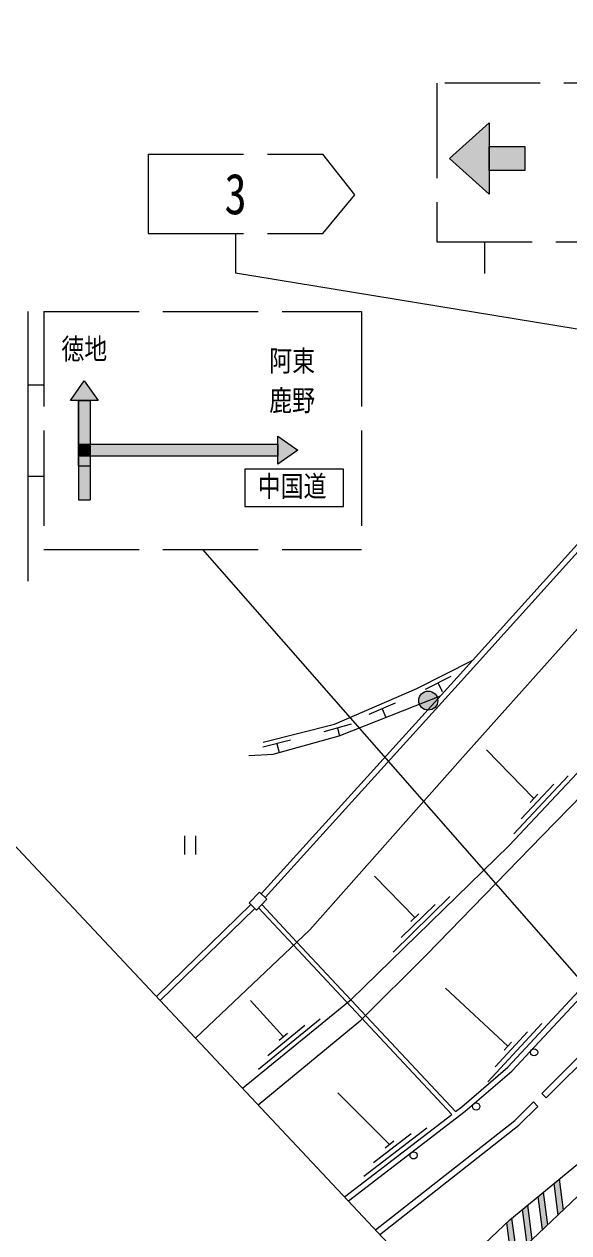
# Model space of a CAD drawing. Units: millimetres at full size, sheet at 1:1000; details may follow other scales. Extents: x 40000 to 680000, y 20000 to 380000.
# Drawn here: x 127407 to 161694, y 263549 to 339660 of the extents above; entities that cross this region are included whole.
import ezdxf
from ezdxf.enums import TextEntityAlignment as Align

# ---------------------------------------------------------------- set-up
doc = ezdxf.new("R2010")
doc.units = ezdxf.units.MM
doc.header["$LTSCALE"] = 1000
doc.linetypes.add('DASHED', pattern=[7.5, 6, -1.5])
for name, color, linetype, lineweight in [('M-BGD', 7, 'Continuous', 25), ('M-BMK-OTRS', 5, 'Continuous', 25), ('M-STR-STRC', 7, 'Continuous', 25)]:
    doc.layers.add(name, color=color, linetype=linetype, lineweight=lineweight)
doc.styles.add('ＭＳ ゴシック', font='')
doc.styles.get('ＭＳ ゴシック').set_extended_font_data('MS Gothic')

msp = doc.modelspace()

# ---------------------------------------------------------------- hatches: boundary and pattern name
at = {"layer": 'M-BGD'}
msp.add_hatch(color=256, dxfattribs=at).paths.add_polyline_path([(152246, 297063, -0.41421), (152846, 297663, -0.41421), (153446, 297063, -1)])
at = {"layer": 'M-STR-STRC'}
for points in [[(156684, 331956), (156684, 333456), (154184, 331206), (156684, 328956), (156684, 330456)], [(158934, 331956), (156684, 331956), (156684, 330456), (158934, 330456)], [(131567, 315960), (132067, 315960), (131192, 317210), (130317, 315960), (130817, 315960)], [(131567, 315960), (130817, 315960), (130817, 309710), (131567, 309710)], [(143375, 313710), (143375, 313210), (143375, 312460), (143375, 311960), (144625, 312835)], [(143375, 312460), (143375, 311960), (144625, 312835), (143375, 313710), (143375, 313210)], [(131567, 313210), (130817, 313210), (130817, 312460), (131567, 312460)], [(143375, 313210), (131567, 313210), (131567, 312460), (143375, 312460)], [(161076, 266918), (160744, 266645), (161003, 264669), (161329, 264979)], [(160082, 266100), (159750, 265828), (160024, 263740), (160350, 264050)], [(159087, 265283), (158756, 265011), (159044, 262811), (159371, 263121)], [(158093, 264466), (157981, 264373), (157765, 264169), (158065, 261882), (158391, 262191)]]:
    msp.add_hatch(color=256, dxfattribs=at).paths.add_polyline_path(points)

# ---------------------------------------------------------------- linework, layer by layer
at = {"layer": 'M-BGD'}
for p, q in [((154263, 298576), (152656, 297764)), ((153459, 298170), (153730, 297634)), ((150761, 296910), (149110, 296191)), ((149935, 296551), (150174, 296003)), ((147995, 295574), (146262, 295088)), ((147128, 295331), (147252, 294845)), ((144176, 294571), (142430, 294133)), ((143303, 294352), (143452, 293791)), ((159501, 290910), (156503, 293958)), ((158227, 288677), (161650, 292322)), ((158693, 289612), (160746, 291798)), ((159261, 290655), (159740, 291165)), ((137496, 288542), (137496, 287368)), ((138196, 288542), (138196, 287368)), ((152002, 283403), (149471, 286000)), ((150631, 281228), (154211, 284718)), ((141669, 284225), (135728, 278429)), ((141920, 283981), (135968, 278174)), ((151137, 282141), (153286, 284235)), ((151752, 283159), (152253, 283647)), ((144354, 281656), (154330, 271002)), ((144571, 281862), (154569, 271186)), ((157854, 275303), (153935, 278953)), ((143720, 275908), (141661, 278170)), ((142164, 273861), (146035, 277026)), ((142749, 274726), (145071, 276625)), ((156589, 273064), (159997, 276723)), ((143449, 275686), (143991, 276130)), ((157051, 274001), (159096, 276196)), ((157616, 275047), (158093, 275559)), ((159992, 272328), (163641, 275987)), ((160275, 272046), (163924, 275704)), ((150407, 269121), (147154, 272355)), ((159463, 271797), (159746, 271514)), ((159992, 272328), (160275, 272046)), ((147581, 265812), (154330, 271002)), ((148791, 267121), (152754, 270169)), ((149401, 267969), (151779, 269797)), ((150129, 268908), (150684, 269334))]:
    msp.add_line(p, q, dxfattribs=at)
at = {"layer": 'M-BGD', "linetype": 'DASHED'}
for p, q in [((142148, 284011), (144354, 281656)), ((142367, 284216), (144571, 281862))]:
    msp.add_line(p, q, dxfattribs=at)
at = {"layer": 'M-BGD'}
for points in [[(138195, 275803), (145388, 282638), (155022, 293492), (161202, 300434), (168720, 308863), (174597, 315489), (179283, 320186), (184958, 325213), (193569, 333903), (199481, 339868), (205143, 345033)], [(141157, 272650), (147997, 278242), (157936, 287930), (165509, 295993), (169923, 300660), (175594, 307973), (177459, 310168), (180466, 313276), (188525, 320264), (193346, 324669), (199510, 330897), (204601, 336326), (214079, 345324)], [(142137, 271607), (148593, 276932), (152726, 281051), (160022, 288544), (166007, 294677), (171485, 300299), (174300, 304187), (177897, 308741), (181211, 312317), (189480, 319320), (194209, 323676), (198841, 328425), (202477, 332457), (205542, 335778), (210834, 340649), (215895, 345322)], [(147821, 265556), (155174, 271210), (158099, 273731), (166219, 282450), (175080, 291908), (183171, 300048), (189970, 306762), (197575, 314137), (201866, 318211), (207807, 323752), (209061, 325007)], [(154569, 271186), (154953, 271481), (157856, 273984), (165963, 282689), (174828, 292151), (182924, 300296), (189725, 307012), (197332, 314390), (201626, 318466), (207564, 324004), (208814, 325255)], [(142326, 284902), (154662, 298518), (163560, 308393), (169049, 314639)], [(142586, 284667), (154921, 298284), (163821, 308160), (169300, 314394)], [(142460, 294450), (146943, 295575), (152127, 297832), (155646, 299611)], [(141548, 293617), (143078, 293688), (147245, 294842), (153621, 297370)], [(149521, 263747), (158287, 270618), (159463, 271797)], [(149768, 263432), (158553, 270319), (159746, 271514)]]:
    msp.add_lwpolyline(points, dxfattribs=at)
msp.add_lwpolyline([(142027, 283876), (142689, 284558), (142223, 285011), (141561, 284329)], close=True, dxfattribs=at)
for centre, radius in [((152846, 297063), 600), ((159508, 274914), 225), ((155861, 271505), 225), ((151922, 268426), 225)]:
    msp.add_circle(centre, radius, dxfattribs=at)
at = {"layer": 'M-BMK-OTRS'}
msp.add_line((180041, 231258), (124871, 289986), dxfattribs=at)
at = {"layer": 'M-STR-STRC', "linetype": 'DASHED'}
for p, q in [((153384, 335956), (153384, 327346)), ((167384, 335956), (153384, 335956)), ((135216, 331473), (146216, 331473)), ((135216, 331473), (135216, 326473)), ((148224, 328922), (146216, 331473)), ((146216, 326473), (148224, 328922)), ((153384, 327340), (153384, 325956)), ((135216, 326473), (146216, 326473)), ((140716, 326473), (140716, 323973)), ((153384, 325956), (167384, 325956)), ((156384, 325956), (156384, 323956)), ((128644, 321576), (148644, 321576)), ((128644, 321576), (128644, 306576)), ((148644, 321576), (148644, 306576)), ((128644, 306576), (148644, 306576))]:
    msp.add_line(p, q, dxfattribs=at)
at = {"layer": 'M-STR-STRC'}
for p, q in [((156684, 333456), (154184, 331206)), ((156684, 333456), (156684, 328956)), ((154184, 331206), (156684, 328956)), ((201144, 314084), (140716, 323973)), ((127644, 321576), (127644, 304576)), ((127644, 316951), (128644, 316951)), ((130317, 315960), (131192, 317210)), ((131192, 317210), (132067, 315960)), ((132067, 315960), (130317, 315960)), ((130817, 315960), (130817, 309710)), ((131567, 315960), (131567, 309710)), ((143375, 311960), (143375, 313710)), ((143375, 313710), (144625, 312835)), ((144625, 312835), (143375, 311960)), ((127644, 311201), (128644, 311201)), ((130817, 309710), (131567, 309710)), ((164615, 276963), (138644, 306576)), ((160744, 266645), (161003, 264669)), ((161076, 266918), (161329, 264979)), ((159750, 265828), (160024, 263740)), ((160082, 266100), (160350, 264050)), ((158756, 265011), (159044, 262811)), ((159087, 265283), (159371, 263121)), ((157765, 264169), (158065, 261882)), ((158093, 264466), (158391, 262191))]:
    msp.add_line(p, q, dxfattribs=at)
for points in [[(154184, 331206), (156684, 333456), (156684, 328956)], [(156684, 331956), (158934, 331956), (158934, 330456), (156684, 330456)], [(131192, 317210), (132067, 315960), (130317, 315960)], [(130817, 315960), (131567, 315960), (131567, 311835), (130817, 311835)], [(143375, 313210), (143375, 313710), (144625, 312835), (143375, 311960)], [(130817, 313210), (131567, 313210), (131567, 312460), (130817, 312460)], [(131567, 313210), (143375, 313210), (143375, 312460), (131567, 312460)], [(141307, 309292), (147517, 309292), (147517, 311640), (141307, 311640)]]:
    msp.add_lwpolyline(points, close=True, dxfattribs=at)
for points in [[(154473, 258475), (178615, 281376), (199343, 302496)], [(153612, 260225), (157981, 264373), (163548, 268950), (178615, 281376)]]:
    msp.add_lwpolyline(points, dxfattribs=at)

# ---------------------------------------------------------------- texts
at = {"layer": 'M-STR-STRC', "style": 'ＭＳ ゴシック', "width": 0.8}
for s, height, p in [('3', 2566, (140716, 328973)), ('徳地', 1320, (131192, 319210)), ('阿東', 1320, (144275, 318463)), ('鹿野', 1320, (144275, 315963)), ('中国道', 1320, (144275, 310568))]:
    msp.add_text(s, height=height, dxfattribs=at).set_placement(p, align=Align.MIDDLE_CENTER)

doc.saveas('drawing.dxf')
